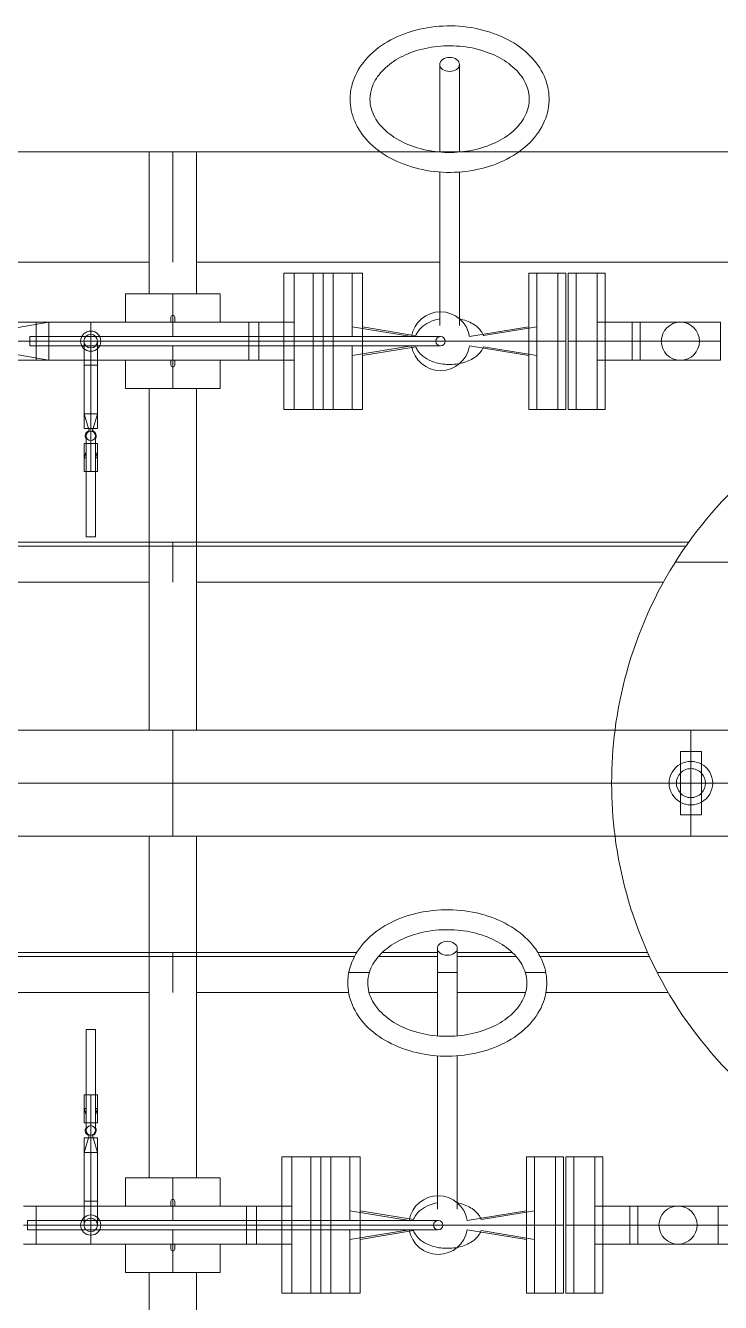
# Model space of a CAD drawing. Header units: inches. Extents: x -1128 to 651, y 96 to 845.
# Drawn here: x -1030.008 to -1029.015, y 708.161 to 709.987 of the extents above; entities that cross this region are included whole.
import ezdxf

# ---------------------------------------------------------------- set-up
doc = ezdxf.new("R2010")
doc.units = ezdxf.units.IN
doc.header["$MEASUREMENT"] = 0
doc.layers.add('EQUIPMENT LAYOUT-EMBED 1_DWG$0$DwgTemplate', color=7, linetype='Continuous')
doc.layers.add('Layout', color=6, linetype='Continuous', lineweight=18)

# ---------------------------------------------------------------- blocks, each defined once
blk = doc.blocks.new('A$C55974CAD')
at = {"layer": 'EQUIPMENT LAYOUT-EMBED 1_DWG$0$DwgTemplate', "color": 1, "lineweight": 0}
for p, q in [((33.4255, 6.1325), (33.4255, 8.7)), ((33.4315, 8.7), (33.4315, 6.1291)), ((34.0755, 5.6079), (34.0755, 7.7746)), ((34.0815, 7.7746), (34.0815, 5.6037)), ((33.3685, 7.7625), (33.3685, 6.4575)), ((34.525, 7.7625), (34.525, 6.4575)), ((34.7, 7.7625), (34.7, 6.4575)), ((34.0185, 7.4968), (34.0185, 6.4575)), ((32.925, 6.4575), (32.6041, 6.4575)), ((33.6159, 6.4575), (33.075, 6.4575)), ((34.325, 6.4575), (33.7841, 6.4575)), ((34.7, 6.4575), (34.475, 6.4575)), ((34.7, 6.4575), (34.7, 6.3825)), ((32.925, 6.3825), (32.6041, 6.3825)), ((33.6159, 6.3825), (33.075, 6.3825)), ((33.3685, 6.3825), (33.3685, 6.1418)), ((34.325, 6.3825), (33.7841, 6.3825)), ((34.0185, 6.3825), (34.0185, 5.6435)), ((34.7, 6.3825), (34.475, 6.3825)), ((34.525, 6.3825), (34.525, 5.9977)), ((34.7, 6.3825), (34.7, 6.0917)), ((33.3685, 6.1096), (33.3685, 6.0014)), ((33.4255, 6.0014), (33.4255, 6.0946)), ((33.4315, 6.0889), (33.4315, 6.0014)), ((34.7, 6.0016), (34.7, 5.9977)), ((33.3685, 5.9699), (33.3685, 5.8617)), ((33.4255, 5.8767), (33.4255, 5.9699)), ((33.4315, 5.9699), (33.4315, 5.8824)), ((34.525, 5.9662), (34.525, 5.275)), ((34.7, 5.9662), (34.7, 5.9623)), ((34.7, 5.8722), (34.7, 5.275)), ((33.3685, 5.8294), (33.3685, 5.6361)), ((33.4255, 5.6657), (33.4255, 5.8387)), ((33.4315, 5.8421), (33.4315, 5.6684))]:
    blk.add_line(p, q, dxfattribs=at)
at = {"layer": 'EQUIPMENT LAYOUT-EMBED 1_DWG$0$DwgTemplate', "color": 7, "lineweight": 0}
for p, q in [((33.6159, 7.511), (33.6159, 5.6)), ((33.7, 5.6345), (33.7, 7.511)), ((33.7841, 7.511), (33.7841, 5.6)), ((34.4302, 6.7306), (34.4302, 6.6365)), ((34.3698, 6.6162), (34.3833, 6.6924)), ((34.4, 6.6463), (34.4, 6.6924)), ((34.4167, 6.6924), (34.4302, 6.6162)), ((32.9698, 6.6564), (32.9698, 6.3034)), ((33, 6.65), (33, 6.6564)), ((33.0302, 6.6564), (33.0302, 6.3034)), ((34.3698, 6.6698), (34.3698, 6.6365)), ((32.9698, 6.6365), (33.0302, 6.6365)), ((33.0302, 6.6365), (32.9698, 6.6365)), ((32.9925, 6.65), (33, 6.65)), ((32.9925, 6.65), (32.9925, 6)), ((33, 6.65), (33.0075, 6.65)), ((33, 6.3034), (33, 6.65)), ((33.0075, 6.65), (33.0075, 6)), ((34.3698, 6.6365), (34.3734, 6.6365)), ((34.3734, 6.6365), (34.3698, 6.6365)), ((34.3698, 6.6365), (34.3698, 6.6162)), ((34.3734, 6.6365), (34.4266, 6.6365)), ((34.4266, 6.6365), (34.3734, 6.6365)), ((34.3925, 6.6463), (34.4, 6.6463)), ((34.3925, 6.6463), (34.3925, 5.9963)), ((34.4, 6.6162), (34.4, 6.6463)), ((34.4, 6.6463), (34.4075, 6.6463)), ((34.4075, 6.6463), (34.4075, 5.9963)), ((34.4266, 6.6365), (34.4302, 6.6365)), ((34.4302, 6.6365), (34.4266, 6.6365)), ((34.4302, 6.6365), (34.4302, 6.6162)), ((34.3925, 6.6162), (34.3698, 6.6162)), ((34.3698, 6.6162), (34.3698, 6.2997)), ((34.3698, 6.6162), (34.3925, 6.6162)), ((34.4075, 6.6162), (34.3925, 6.6162)), ((34.3925, 6.6162), (34.4, 6.6162)), ((34.4, 6.2997), (34.4, 6.6162)), ((34.4, 6.6162), (34.4075, 6.6162)), ((34.4302, 6.6162), (34.4075, 6.6162)), ((34.4075, 6.6162), (34.4302, 6.6162)), ((34.4302, 6.6162), (34.4302, 6.2997)), ((33.0302, 6.5606), (33, 6.5606)), ((33.0381, 6.5606), (33.0302, 6.5606)), ((33.0381, 6.55), (33.0381, 6.5606)), ((33.1382, 6.5606), (33.0381, 6.5606)), ((33.0381, 6.5606), (33.0381, 6.55)), ((33.1152, 6.5606), (33.1152, 6.5393)), ((33.1382, 6.5536), (33.1152, 6.5606)), ((33.1382, 6.55), (33.1382, 6.5606)), ((33.1417, 6.5525), (33.1382, 6.5536)), ((33.31, 6.5575), (33.15, 6.5575)), ((33.1618, 6.5606), (33.1618, 6.5575)), ((33.2062, 6.5606), (33.1618, 6.5606)), ((33.1618, 6.5575), (33.1618, 6.55)), ((33.1745, 6.5575), (33.1848, 6.5606)), ((33.1848, 6.5575), (33.1848, 6.5606)), ((33.2062, 6.5606), (33.2062, 6.5575)), ((33.2062, 6.5575), (33.2062, 6.55)), ((33.31, 6.5575), (33.31, 6.55)), ((34.09, 6.55), (34.09, 6.5575)), ((34.09, 6.5575), (34.25, 6.5575)), ((34.1937, 6.5575), (34.1937, 6.5606)), ((34.1937, 6.5606), (34.2382, 6.5606)), ((34.1937, 6.55), (34.1937, 6.5575)), ((34.2152, 6.5606), (34.2152, 6.5575)), ((34.2255, 6.5575), (34.2152, 6.5606)), ((34.2382, 6.5575), (34.2382, 6.5606)), ((34.2382, 6.55), (34.2382, 6.5575)), ((34.2583, 6.5525), (34.2618, 6.5536)), ((34.2618, 6.5536), (34.2848, 6.5606)), ((34.2618, 6.5606), (34.2618, 6.5393)), ((34.2618, 6.5606), (34.3619, 6.5606)), ((34.2848, 6.5393), (34.2848, 6.5606)), ((34.3619, 6.55), (34.3619, 6.5606)), ((34.3698, 6.5606), (34.3619, 6.5606)), ((34.3619, 6.5606), (34.3619, 6.5393)), ((34.4, 6.5606), (34.3698, 6.5606)), ((33.0302, 6.55), (32.9698, 6.55)), ((33, 6.55), (33.0302, 6.55)), ((33, 6.5393), (33.0302, 6.5393)), ((33.0302, 6.55), (33.0381, 6.55)), ((33.0302, 6.5393), (33.0381, 6.5393)), ((33.0381, 6.55), (33.1152, 6.55)), ((33.0381, 6.5393), (33.0381, 6.55)), ((33.0381, 6.55), (33.0381, 6.55)), ((33.0381, 6.55), (33.0381, 6.55)), ((33.0381, 6.55), (33.0381, 6.5393)), ((33.1382, 6.5393), (33.0381, 6.5393)), ((33.1152, 6.55), (33.1382, 6.55)), ((33.1382, 6.5464), (33.1152, 6.5393)), ((33.1382, 6.5393), (33.1382, 6.55)), ((33.1382, 6.55), (33.1618, 6.55)), ((33.1417, 6.5474), (33.1382, 6.5464)), ((33.31, 6.5425), (33.15, 6.5425)), ((33.1618, 6.55), (33.1618, 6.55)), ((33.1618, 6.55), (33.1618, 6.55)), ((33.2062, 6.55), (33.1618, 6.55)), ((33.1618, 6.55), (33.1618, 6.5425)), ((33.1618, 6.5425), (33.1618, 6.5393)), ((33.2062, 6.5393), (33.1618, 6.5393)), ((33.1745, 6.5425), (33.1848, 6.5393)), ((33.1848, 6.5393), (33.1848, 6.5425)), ((33.2062, 6.55), (33.2062, 6.5425)), ((33.2062, 6.5425), (33.2062, 6.5393)), ((33.31, 6.55), (33.31, 6.5425)), ((34.09, 6.5425), (34.09, 6.55)), ((34.09, 6.5425), (34.25, 6.5425)), ((34.1937, 6.55), (34.2382, 6.55)), ((34.1937, 6.5425), (34.1937, 6.55)), ((34.1937, 6.5393), (34.1937, 6.5425)), ((34.1937, 6.5393), (34.2382, 6.5393)), ((34.2152, 6.5425), (34.2152, 6.5393)), ((34.2255, 6.5425), (34.2152, 6.5393)), ((34.2382, 6.55), (34.2382, 6.55)), ((34.2382, 6.55), (34.2382, 6.55)), ((34.2382, 6.5425), (34.2382, 6.55)), ((34.2618, 6.55), (34.2382, 6.55)), ((34.2382, 6.5393), (34.2382, 6.5425)), ((34.2583, 6.5474), (34.2618, 6.5464)), ((34.2848, 6.55), (34.2618, 6.55)), ((34.2618, 6.5464), (34.2848, 6.5393)), ((34.2618, 6.5393), (34.3619, 6.5393)), ((34.3619, 6.55), (34.2848, 6.55)), ((34.3619, 6.55), (34.3619, 6.55)), ((34.3619, 6.55), (34.3619, 6.55)), ((34.3698, 6.55), (34.3619, 6.55)), ((34.3619, 6.5393), (34.3619, 6.55)), ((34.3619, 6.5393), (34.3698, 6.5393)), ((34.4302, 6.55), (34.3698, 6.55)), ((34.4, 6.55), (34.3698, 6.55)), ((34.3698, 6.5393), (34.4, 6.5393)), ((32.9698, 6.3034), (32.9925, 6.3034)), ((32.9698, 6.3034), (32.9698, 6.2478)), ((32.9925, 6.3034), (32.9698, 6.3034)), ((32.9925, 6.3034), (33, 6.3034)), ((33.0075, 6.3034), (32.9925, 6.3034)), ((33, 6.3034), (33, 6.2018)), ((33, 6.3034), (33.0075, 6.3034)), ((33.0075, 6.3034), (33.0302, 6.3034)), ((33.0302, 6.3034), (33.0075, 6.3034)), ((33.0302, 6.3034), (33.0302, 6.2478)), ((34.3925, 6.2997), (34.3698, 6.2997)), ((34.3698, 6.2997), (34.3925, 6.2997)), ((34.3698, 6.2997), (34.3698, 6.2442)), ((34.4075, 6.2997), (34.3925, 6.2997)), ((34.3925, 6.2997), (34.4, 6.2997)), ((34.4, 6.2997), (34.4, 6.1981)), ((34.4, 6.2997), (34.4075, 6.2997)), ((34.4302, 6.2997), (34.4075, 6.2997)), ((34.4075, 6.2997), (34.4302, 6.2997)), ((34.4302, 6.2997), (34.4302, 6.2442)), ((32.9698, 6.2874), (33.0213, 6.2874)), ((33, 6.2874), (32.9698, 6.2874)), ((33.0302, 6.2874), (33, 6.2874)), ((33.0213, 6.2874), (33.0302, 6.2874)), ((34.3698, 6.2837), (34.4213, 6.2837)), ((34.4302, 6.2837), (34.3698, 6.2837)), ((34.4213, 6.2837), (34.4302, 6.2837)), ((32.892, 6.2478), (32.9925, 6.2478)), ((32.892, 6.2478), (32.892, 6.2018)), ((32.892, 6.2318), (33.0763, 6.2318)), ((32.9698, 6.2478), (32.9698, 6.2318)), ((32.9925, 6.2478), (33, 6.2478)), ((33, 6.2478), (33.0075, 6.2478)), ((33.0075, 6.2478), (33.1079, 6.2478)), ((33.0302, 6.2478), (33.0302, 6.2318)), ((33.0763, 6.2318), (33.1079, 6.2318)), ((33.1079, 6.2478), (33.1079, 6.2018)), ((34.292, 6.2442), (34.3925, 6.2442)), ((34.292, 6.2442), (34.292, 6.1981)), ((34.3698, 6.2442), (34.3698, 6.2282)), ((34.3925, 6.2442), (34.4, 6.2442)), ((34.4, 6.2442), (34.4075, 6.2442)), ((34.4075, 6.2442), (34.5079, 6.2442)), ((34.4302, 6.2442), (34.4302, 6.2282)), ((34.5079, 6.2442), (34.5079, 6.1981)), ((34.292, 6.2282), (34.4763, 6.2282)), ((34.4763, 6.2282), (34.5079, 6.2282)), ((32.892, 6.2018), (32.9925, 6.2018)), ((32.892, 6.2018), (32.892, 6.1858)), ((32.9925, 6.2018), (33, 6.2018)), ((33, 6.2018), (33.0075, 6.2018)), ((33, 6.2018), (33, 6.1858)), ((33.0075, 6.2018), (33.1079, 6.2018)), ((33.1079, 6.2018), (33.1079, 6.1858)), ((34.292, 6.1981), (34.292, 6.1821)), ((34.292, 6.1981), (34.3925, 6.1981)), ((34.3925, 6.1981), (34.4, 6.1981)), ((34.4, 6.1981), (34.4, 6.1821)), ((34.4, 6.1981), (34.4075, 6.1981)), ((34.4075, 6.1981), (34.5079, 6.1981)), ((34.5079, 6.1981), (34.5079, 6.1821)), ((32.9925, 6.1858), (32.892, 6.1858)), ((32.892, 6.1397), (32.892, 6.1858)), ((32.892, 6.1858), (33.0763, 6.1858)), ((33.0763, 6.1698), (32.892, 6.1698)), ((33, 5.8142), (33, 6.1858)), ((33.1079, 6.1858), (33.0075, 6.1858)), ((33.0763, 6.1858), (33.1079, 6.1858)), ((33.1079, 6.1698), (33.0763, 6.1698)), ((33.1079, 6.1397), (33.1079, 6.1858)), ((34.3925, 6.1821), (34.292, 6.1821)), ((34.292, 6.1361), (34.292, 6.1821)), ((34.292, 6.1821), (34.4763, 6.1821)), ((34.4, 5.8105), (34.4, 6.1821)), ((34.5079, 6.1821), (34.4075, 6.1821)), ((34.4763, 6.1821), (34.5079, 6.1821)), ((34.5079, 6.1361), (34.5079, 6.1821)), ((34.4763, 6.1661), (34.292, 6.1661)), ((34.5079, 6.1661), (34.4763, 6.1661)), ((32.9925, 6.1397), (32.892, 6.1397)), ((32.892, 6.1237), (32.892, 6.1397)), ((32.9925, 6.0462), (32.9773, 6.1397)), ((33.1079, 6.1397), (33.0075, 6.1397)), ((33.0075, 6.0462), (33.0227, 6.1397)), ((33.1079, 6.1237), (33.1079, 6.1397)), ((34.3925, 6.1361), (34.292, 6.1361)), ((34.292, 6.1201), (34.292, 6.1361)), ((34.3925, 6.0425), (34.3773, 6.1361)), ((34.5079, 6.1361), (34.4075, 6.1361)), ((34.4075, 6.0425), (34.4227, 6.1361)), ((34.5079, 6.1201), (34.5079, 6.1361)), ((32.9799, 6.1237), (32.892, 6.1237)), ((32.9902, 6.0454), (32.9774, 6.1237)), ((33.0201, 6.1237), (32.9799, 6.1237)), ((33.0098, 6.0454), (33.0226, 6.1237)), ((33.0763, 6.1237), (33.0201, 6.1237)), ((33.1079, 6.1237), (33.0763, 6.1237)), ((34.3799, 6.1201), (34.292, 6.1201)), ((34.3902, 6.0417), (34.3774, 6.1201)), ((34.4201, 6.1201), (34.3799, 6.1201)), ((34.4098, 6.0417), (34.4226, 6.1201)), ((34.4763, 6.1201), (34.4201, 6.1201)), ((34.5079, 6.1201), (34.4763, 6.1201)), ((32.9912, 6.0393), (32.9902, 6.0454)), ((33.0088, 6.0393), (33.0098, 6.0454)), ((34.3912, 6.0356), (34.3902, 6.0417)), ((34.4088, 6.0356), (34.4098, 6.0417)), ((33.0464, 6.0014), (33.025, 6.0014)), ((33.268, 6.0014), (33.0464, 6.0014)), ((33.4384, 6.0014), (33.2996, 6.0014)), ((34.4464, 5.9977), (34.425, 5.9977)), ((34.668, 5.9977), (34.4464, 5.9977)), ((34.8384, 5.9977), (34.6996, 5.9977)), ((33.0354, 5.9699), (33.025, 5.9699)), ((33.0353, 5.9699), (33.0353, 5.9698)), ((33.268, 5.9699), (33.0354, 5.9699)), ((33.4384, 5.9699), (33.2996, 5.9699)), ((32.9926, 5.9541), (32.9773, 5.8602)), ((33.0074, 5.9541), (33.0227, 5.8602)), ((34.3926, 5.9505), (34.3773, 5.8566)), ((34.4074, 5.9505), (34.4227, 5.8566)), ((34.4354, 5.9662), (34.425, 5.9662)), ((34.4353, 5.9662), (34.4353, 5.9661)), ((34.668, 5.9662), (34.4354, 5.9662)), ((34.8384, 5.9662), (34.6996, 5.9662)), ((32.9912, 5.932), (32.9774, 5.8475)), ((33.0088, 5.932), (33.0226, 5.8475)), ((34.3912, 5.9283), (34.3774, 5.8439)), ((34.4088, 5.9283), (34.4226, 5.8439)), ((32.892, 5.8602), (33, 5.8602)), ((32.892, 5.8602), (32.892, 5.8142)), ((32.892, 5.8475), (33.0763, 5.8475)), ((33, 5.8602), (33.1079, 5.8602)), ((33.0763, 5.8475), (33.1079, 5.8475)), ((33.1079, 5.8602), (33.1079, 5.8142)), ((34.292, 5.8566), (34.4, 5.8566)), ((34.292, 5.8566), (34.292, 5.8105)), ((34.4, 5.8566), (34.5079, 5.8566)), ((34.5079, 5.8566), (34.5079, 5.8105)), ((34.292, 5.8439), (34.4763, 5.8439)), ((34.4763, 5.8439), (34.5079, 5.8439)), ((32.892, 5.8142), (33, 5.8142)), ((32.892, 5.8142), (32.892, 5.8015)), ((33, 5.8142), (33.1079, 5.8142)), ((33, 5.8142), (33, 5.8015)), ((33.1079, 5.8142), (33.1079, 5.8015)), ((34.292, 5.8105), (34.4, 5.8105)), ((34.292, 5.8105), (34.292, 5.7978)), ((34.4, 5.8105), (34.5079, 5.8105)), ((34.4, 5.8105), (34.4, 5.7978)), ((34.5079, 5.8105), (34.5079, 5.7978)), ((32.892, 5.8015), (33.0763, 5.8015)), ((33, 5.7982), (32.892, 5.7982)), ((32.892, 5.7521), (32.892, 5.7982)), ((33.0763, 5.7855), (32.892, 5.7855)), ((33, 5.7982), (33, 5.6966)), ((33.1079, 5.7982), (33, 5.7982)), ((33.0763, 5.8015), (33.1079, 5.8015)), ((33.1079, 5.7855), (33.0763, 5.7855)), ((33.1079, 5.7521), (33.1079, 5.7982)), ((34.292, 5.7978), (34.4763, 5.7978)), ((34.4, 5.7945), (34.292, 5.7945)), ((34.292, 5.7485), (34.292, 5.7945)), ((34.4, 5.7945), (34.4, 5.6929)), ((34.5079, 5.7945), (34.4, 5.7945)), ((34.4763, 5.7978), (34.5079, 5.7978)), ((34.5079, 5.7485), (34.5079, 5.7945)), ((34.4763, 5.7818), (34.292, 5.7818)), ((34.5079, 5.7818), (34.4763, 5.7818)), ((32.892, 5.7394), (32.892, 5.7521)), ((33, 5.7521), (32.892, 5.7521)), ((32.9698, 5.6966), (32.9698, 5.7521)), ((33.1079, 5.7521), (33, 5.7521)), ((33.0302, 5.6966), (33.0302, 5.7521)), ((33.1079, 5.7394), (33.1079, 5.7521)), ((34.292, 5.7358), (34.292, 5.7485)), ((34.4, 5.7485), (34.292, 5.7485)), ((34.3698, 5.6929), (34.3698, 5.7485)), ((34.5079, 5.7485), (34.4, 5.7485)), ((34.4302, 5.6929), (34.4302, 5.7485)), ((34.5079, 5.7358), (34.5079, 5.7485)), ((32.9698, 5.7394), (32.892, 5.7394)), ((33.0302, 5.7394), (32.9698, 5.7394)), ((33.0763, 5.7394), (33.0302, 5.7394)), ((33.1079, 5.7394), (33.0763, 5.7394)), ((34.3698, 5.7358), (34.292, 5.7358)), ((34.4302, 5.7358), (34.3698, 5.7358)), ((34.4763, 5.7358), (34.4302, 5.7358)), ((34.5079, 5.7358), (34.4763, 5.7358)), ((32.9698, 5.6966), (33.0302, 5.6966)), ((32.9698, 5.6204), (32.9698, 5.6966)), ((33, 5.6966), (32.9698, 5.6966)), ((33.0213, 5.6839), (32.9698, 5.6839)), ((32.9698, 5.6839), (33, 5.6839)), ((33, 5.6966), (33, 5.6966)), ((33, 5.6966), (33, 5.6966)), ((33, 5.6204), (33, 5.6966)), ((33.0302, 5.6966), (33, 5.6966)), ((33, 5.6839), (33.0302, 5.6839)), ((33.0302, 5.6839), (33.0213, 5.6839)), ((33.0302, 5.6966), (33.0302, 5.6204)), ((34.3698, 5.6929), (34.4302, 5.6929)), ((34.3698, 5.6167), (34.3698, 5.6929)), ((34.4, 5.6929), (34.3698, 5.6929)), ((34.4, 5.6929), (34.4, 5.6929)), ((34.4, 5.6929), (34.4, 5.6929)), ((34.4, 5.6167), (34.4, 5.6929)), ((34.4302, 5.6929), (34.4, 5.6929)), ((34.4302, 5.6929), (34.4302, 5.6167)), ((34.3698, 5.6802), (34.4, 5.6802)), ((34.4213, 5.6802), (34.3698, 5.6802)), ((34.4, 5.6802), (34.4302, 5.6802)), ((34.4302, 5.6802), (34.4213, 5.6802)), ((33.7, 5.6), (33.7, 5.6345)), ((32.9698, 5.6204), (32.9698, 5.5569)), ((33, 5.5902), (33, 5.6204)), ((33.0302, 5.6204), (33.0302, 5.5569)), ((34.3698, 5.6167), (34.3698, 5.5532)), ((34.4, 5.5866), (34.4, 5.6167)), ((34.4302, 5.6167), (34.4302, 5.5532)), ((33, 5.5569), (33, 5.5902)), ((33.7841, 5.6), (33.6159, 5.6)), ((33.6159, 5.6), (33.6159, 5.4)), ((33.7, 5.6), (33.7, 5.6)), ((33.7, 5.6), (33.7, 5.6)), ((33.7, 5.5655), (33.7, 5.6)), ((33.7841, 5.6), (33.7841, 5.4)), ((34.4, 5.5532), (34.4, 5.5866)), ((33.7, 5.4345), (33.7, 5.5655)), ((32.9698, 5.5569), (33, 5.5569)), ((33, 5.5569), (32.9698, 5.5569)), ((32.9698, 5.5569), (32.9698, 5.5)), ((33, 5.5569), (33, 5.5569)), ((33, 5.5569), (33.0302, 5.5569)), ((33, 5.5), (33, 5.5569)), ((33.0302, 5.5569), (33, 5.5569)), ((33.0302, 5.5569), (33.0302, 5.5)), ((34.3698, 5.5532), (34.4, 5.5532)), ((34.4, 5.5532), (34.4, 5.5532)), ((34.4, 5.5532), (34.4302, 5.5532))]:
    blk.add_line(p, q, dxfattribs=at)
at = {"layer": 'EQUIPMENT LAYOUT-EMBED 1_DWG$0$DwgTemplate', "color": 3, "lineweight": 0}
for p, q in [((32.925, 6.345), (32.925, 6.495)), ((32.925, 6.495), (32.9698, 6.495)), ((33.0302, 6.495), (33.075, 6.495)), ((33.075, 6.345), (33.075, 6.495)), ((34.325, 6.495), (34.3698, 6.495)), ((34.325, 6.345), (34.325, 6.495)), ((34.4302, 6.495), (34.475, 6.495)), ((34.475, 6.345), (34.475, 6.495)), ((32.962, 6.423), (32.9698, 6.423)), ((32.9698, 6.417), (32.962, 6.417)), ((32.9925, 6.42), (32.9698, 6.42)), ((33.0302, 6.42), (33.0075, 6.42)), ((33.0302, 6.423), (33.038, 6.423)), ((33.038, 6.417), (33.0302, 6.417)), ((34.362, 6.423), (34.3698, 6.423)), ((34.3698, 6.417), (34.362, 6.417)), ((34.3925, 6.42), (34.3698, 6.42)), ((34.4302, 6.42), (34.4075, 6.42)), ((34.4302, 6.423), (34.438, 6.423)), ((34.438, 6.417), (34.4302, 6.417)), ((32.925, 6.345), (32.9698, 6.345)), ((33.0302, 6.345), (33.075, 6.345)), ((34.325, 6.345), (34.3698, 6.345)), ((34.4302, 6.345), (34.475, 6.345))]:
    blk.add_line(p, q, dxfattribs=at)
at = {"layer": 'EQUIPMENT LAYOUT-EMBED 1_DWG$0$DwgTemplate', "color": 9, "lineweight": 0}
for p, q in [((32.9698, 6.42), (32.925, 6.42)), ((33.075, 6.42), (33.0302, 6.42)), ((33.4315, 6.42), (33.3685, 6.42)), ((33.7841, 6.42), (33.6159, 6.42)), ((34.0815, 6.42), (34.0185, 6.42)), ((34.3698, 6.42), (34.325, 6.42)), ((34.475, 6.42), (34.4302, 6.42)), ((34.7, 6.42), (34.525, 6.42)), ((33.4, 6.1415), (33.4, 6.1091)), ((34.7, 6.0917), (34.7, 6.0016)), ((33.4, 6.0014), (33.4, 5.9699)), ((34.7, 5.9977), (34.7, 5.9662)), ((34.7, 5.9623), (34.7, 5.8722)), ((33.4, 5.8621), (33.4, 5.8297)), ((33.4, 5.6533), (33.4, 5.275)), ((34.05, 5.6249), (34.05, 0.6751))]:
    blk.add_line(p, q, dxfattribs=at)
at = {"layer": 'EQUIPMENT LAYOUT-EMBED 1_DWG$0$DwgTemplate', "color": 5, "lineweight": 0}
for p, q in [((33.7, 5.6166), (33.65, 5.6166)), ((33.65, 5.5833), (33.65, 5.6166)), ((33.75, 5.6166), (33.7, 5.6166)), ((33.75, 5.5833), (33.75, 5.6166)), ((33.7, 5.5833), (33.65, 5.5833)), ((33.75, 5.5833), (33.7, 5.5833))]:
    blk.add_line(p, q, dxfattribs=at)
at = {"layer": 'EQUIPMENT LAYOUT-EMBED 1_DWG$0$DwgTemplate', "color": 7, "lineweight": 0}
for centre, radius in [((33, 6.55), 0.016), ((33, 6.55), 0.0107), ((33.15, 6.55), 0.0075), ((34.25, 6.55), 0.0075), ((34.4, 6.55), 0.016), ((34.4, 6.55), 0.0107), ((33, 6), 0.0075), ((34.4, 5.9963), 0.0075)]:
    blk.add_circle(centre, radius, dxfattribs=at)
for centre, radius, start, end in [((33.15, 6.55), 0.0087, 59.5553, 162.9561), ((34.25, 6.55), 0.0087, 17.0439, 120.4447), ((33.15, 6.55), 0.0087, 197.0439, 270), ((33.15, 6.55), 0.0087, 270, 300.4447), ((34.25, 6.55), 0.0087, 239.5553, 270), ((34.25, 6.55), 0.0087, 270, 342.9561), ((33, 6), 0.0465, 99.2918, 260.7792), ((33, 6), 0.0465, 279.2208, 80.7082), ((34.4, 5.9963), 0.0465, 99.2918, 260.7792), ((34.4, 5.9963), 0.0465, 279.2208, 80.7082), ((33.0009, 5.9582), 0.0279, 245.0601, 249.749), ((32.9991, 5.9582), 0.0279, 290.251, 294.9399), ((34.4009, 5.9545), 0.0279, 245.0601, 249.749), ((34.3991, 5.9545), 0.0279, 290.251, 294.9399), ((33.7, 5.0635), 0.662, 90.0008, 97.3026), ((33.7, 5.0635), 0.662, 82.6974, 89.9992), ((33, 5.6204), 0.0302, 0, 180), ((34.4, 5.6167), 0.0302, 0, 180), ((33.7, 5.6), 0.0345, 90, 151.1262), ((33.7, 5.6), 0.023, 90, 133.5875), ((33.7, 5.6), 0.0345, 28.8738, 90), ((33.7, 5.6), 0.023, 46.4125, 90), ((33, 5.6204), 0.0302, 180, 0), ((33, 5.6204), 0.0302, 180, 0), ((33.7, 5.6), 0.0345, 151.1262, 208.8738), ((33.7, 5.6), 0.023, 133.5875, 226.4125), ((33.7, 5.6), 0.023, 313.5875, 46.4125), ((33.7, 5.6), 0.0345, 331.1262, 28.8738), ((34.4, 5.6167), 0.0302, 180, 0), ((34.4, 5.6167), 0.0302, 180, 270), ((34.4, 5.6167), 0.0302, 270, 0), ((33.7, 5.6), 0.0345, 208.8738, 331.1262), ((33.7, 5.6), 0.023, 226.4125, 313.5875)]:
    blk.add_arc(centre, radius, start, end, dxfattribs=at)
at = {"layer": 'EQUIPMENT LAYOUT-EMBED 1_DWG$0$DwgTemplate', "color": 3, "lineweight": 0}
for centre, start, end in [((32.962, 6.42), 90, 270), ((33.038, 6.42), 270, 90), ((34.362, 6.42), 90, 270), ((34.438, 6.42), 270, 90)]:
    blk.add_arc(centre, 0.003, start, end, dxfattribs=at)
at = {"layer": 'EQUIPMENT LAYOUT-EMBED 1_DWG$0$DwgTemplate', "color": 7, "lineweight": 0}
for centre in [(33.4384, 5.9856), (34.8384, 5.982)]:
    blk.add_ellipse(centre, major_axis=(0, 0.0157), ratio=0.707107, dxfattribs=at)
for points in [[(33.3484, 6.1358), (33.3368, 6.1309), (33.3259, 6.1236), (33.3163, 6.1144)], [(33.3834, 6.1431), (33.3715, 6.1431), (33.3596, 6.1406), (33.3484, 6.1358)], [(33.407, 6.1399), (33.3993, 6.142), (33.3913, 6.1431), (33.3834, 6.1431)], [(33.4422, 6.1216), (33.4315, 6.1301), (33.4195, 6.1364), (33.407, 6.1399)], [(34.7484, 6.1322), (34.7368, 6.1273), (34.7259, 6.1199), (34.7163, 6.1107)], [(34.7834, 6.1395), (34.7715, 6.1395), (34.7596, 6.137), (34.7484, 6.1322)], [(34.807, 6.1362), (34.7993, 6.1384), (34.7913, 6.1395), (34.7834, 6.1395)], [(34.8422, 6.118), (34.8315, 6.1265), (34.8195, 6.1328), (34.807, 6.1362)], [(33.3163, 6.1144), (33.3061, 6.1046), (33.2973, 6.0927), (33.29, 6.0794)], [(33.3834, 6.1116), (33.3738, 6.1116), (33.3642, 6.1091), (33.3549, 6.104)], [(33.401, 6.1088), (33.3952, 6.1107), (33.3893, 6.1116), (33.3834, 6.1116)], [(33.425, 6.095), (33.4174, 6.1015), (33.4092, 6.1061), (33.401, 6.1088)], [(33.4714, 6.0887), (33.4632, 6.1016), (33.4533, 6.1128), (33.4422, 6.1216)], [(34.7163, 6.1107), (34.7061, 6.1009), (34.6973, 6.0891), (34.69, 6.0757)], [(34.8714, 6.085), (34.8632, 6.0979), (34.8533, 6.1091), (34.8422, 6.118)], [(33.3549, 6.104), (33.3464, 6.0994), (33.3382, 6.0926), (33.3308, 6.0837)], [(33.4454, 6.0708), (33.4394, 6.0804), (33.4325, 6.0886), (33.425, 6.095)], [(33.4909, 6.0452), (33.4862, 6.0609), (33.4796, 6.0756), (33.4714, 6.0887)], [(34.7549, 6.1004), (34.7464, 6.0958), (34.7382, 6.0889), (34.7308, 6.0801)], [(34.7834, 6.108), (34.7738, 6.108), (34.7642, 6.1055), (34.7549, 6.1004)], [(34.801, 6.1052), (34.7952, 6.107), (34.7893, 6.108), (34.7834, 6.108)], [(34.825, 6.0913), (34.8174, 6.0979), (34.8092, 6.1025), (34.801, 6.1052)], [(34.8454, 6.0671), (34.8394, 6.0768), (34.8325, 6.085), (34.825, 6.0913)], [(33.29, 6.0794), (33.2826, 6.0657), (33.2769, 6.0504), (33.2731, 6.0343)], [(33.3308, 6.0837), (33.3239, 6.0755), (33.3178, 6.0656), (33.3128, 6.0543)], [(33.4602, 6.0379), (33.4564, 6.05), (33.4514, 6.0611), (33.4454, 6.0708)], [(34.69, 6.0757), (34.6826, 6.062), (34.6769, 6.0467), (34.6731, 6.0307)], [(34.7308, 6.0801), (34.7239, 6.0719), (34.7178, 6.0619), (34.7128, 6.0507)], [(34.8909, 6.0415), (34.8862, 6.0573), (34.8796, 6.072), (34.8714, 6.085)], [(33.3128, 6.0543), (33.3079, 6.0433), (33.3042, 6.031), (33.3019, 6.0181)], [(34.7128, 6.0507), (34.7079, 6.0396), (34.7042, 6.0274), (34.7019, 6.0145)], [(34.8602, 6.0343), (34.8564, 6.0463), (34.8514, 6.0575), (34.8454, 6.0671)], [(32.9763, 6.0279), (32.9732, 6.024), (32.9706, 6.0194), (32.9685, 6.0143)], [(32.9844, 6.0356), (32.9814, 6.0336), (32.9787, 6.031), (32.9763, 6.0279)], [(32.9912, 6.0393), (32.9889, 6.0384), (32.9866, 6.0372), (32.9844, 6.0356)], [(33.0088, 6.0393), (33.0111, 6.0384), (33.0134, 6.0372), (33.0156, 6.0356)], [(33.0156, 6.0356), (33.0185, 6.0336), (33.0213, 6.031), (33.0237, 6.0279)], [(33.0237, 6.0279), (33.0268, 6.024), (33.0294, 6.0194), (33.0315, 6.0143)], [(33.2731, 6.0343), (33.2692, 6.0182), (33.2673, 6.0013), (33.2674, 5.9844)], [(33.4674, 5.9996), (33.4664, 6.0128), (33.4639, 6.0258), (33.4602, 6.0379)], [(33.4992, 5.9959), (33.4984, 6.0127), (33.4956, 6.0294), (33.4909, 6.0452)], [(34.3844, 6.032), (34.3814, 6.0299), (34.3787, 6.0273), (34.3763, 6.0242)], [(34.3912, 6.0356), (34.3889, 6.0348), (34.3866, 6.0335), (34.3844, 6.032)], [(34.4088, 6.0356), (34.4111, 6.0348), (34.4134, 6.0335), (34.4156, 6.032)], [(34.4156, 6.032), (34.4185, 6.0299), (34.4213, 6.0273), (34.4237, 6.0242)], [(34.6731, 6.0307), (34.6692, 6.0146), (34.6673, 5.9976), (34.6674, 5.9807)], [(34.8674, 5.9959), (34.8664, 6.0092), (34.8639, 6.0222), (34.8602, 6.0343)], [(34.8992, 5.9922), (34.8984, 6.0091), (34.8956, 6.0258), (34.8909, 6.0415)], [(32.9685, 6.0143), (32.9659, 6.0079), (32.9642, 6.0007), (32.9635, 5.9933)], [(33.0315, 6.0143), (33.0331, 6.0103), (33.0344, 6.0059), (33.0353, 6.0014)], [(33.3019, 6.0181), (33.2995, 6.0053), (33.2986, 5.9918), (33.2991, 5.9785)], [(34.3685, 6.0107), (34.3659, 6.0043), (34.3642, 5.9971), (34.3635, 5.9896)], [(34.3763, 6.0242), (34.3732, 6.0204), (34.3706, 6.0158), (34.3685, 6.0107)], [(34.4237, 6.0242), (34.4268, 6.0204), (34.4294, 6.0158), (34.4315, 6.0107)], [(34.4315, 6.0107), (34.4331, 6.0066), (34.4344, 6.0023), (34.4353, 5.9977)], [(34.7019, 6.0145), (34.6995, 6.0016), (34.6986, 5.9882), (34.6991, 5.9749)], [(32.9635, 5.9933), (32.9628, 5.9854), (32.9632, 5.9773), (32.9647, 5.9698)], [(33.4661, 5.9598), (33.4679, 5.9728), (33.4684, 5.9863), (33.4674, 5.9996)], [(33.4956, 5.9455), (33.4988, 5.9619), (33.5, 5.979), (33.4992, 5.9959)], [(34.3635, 5.9896), (34.3628, 5.9818), (34.3632, 5.9737), (34.3647, 5.9661)], [(34.8661, 5.9561), (34.8679, 5.9692), (34.8684, 5.9827), (34.8674, 5.9959)], [(34.8956, 5.9419), (34.8988, 5.9583), (34.9, 5.9753), (34.8992, 5.9922)], [(32.9647, 5.9698), (32.9649, 5.969), (32.965, 5.9682), (32.9652, 5.9674)], [(32.9652, 5.9674), (32.9671, 5.9596), (32.9701, 5.9524), (32.974, 5.9465)], [(33.0348, 5.9674), (33.0329, 5.9596), (33.0299, 5.9524), (33.026, 5.9465)], [(33.0353, 5.9698), (33.0351, 5.969), (33.0349, 5.9682), (33.0348, 5.9674)], [(33.2674, 5.9844), (33.2675, 5.9674), (33.2696, 5.9506), (33.2737, 5.9345)], [(33.2991, 5.9785), (33.2996, 5.9652), (33.3016, 5.952), (33.3049, 5.9396)], [(34.6674, 5.9807), (34.6675, 5.9638), (34.6696, 5.9469), (34.6737, 5.9309)], [(34.6991, 5.9749), (34.6996, 5.9615), (34.7016, 5.9483), (34.7049, 5.936)], [(32.974, 5.9465), (32.977, 5.942), (32.9805, 5.9383), (32.9844, 5.9356)], [(33.026, 5.9465), (33.023, 5.942), (33.0194, 5.9383), (33.0156, 5.9356)], [(33.4564, 5.9227), (33.4609, 5.9342), (33.4642, 5.9467), (33.4661, 5.9598)], [(34.3647, 5.9661), (34.3649, 5.9653), (34.365, 5.9645), (34.3652, 5.9638)], [(34.3652, 5.9638), (34.3671, 5.9559), (34.3701, 5.9487), (34.374, 5.9428)], [(34.4348, 5.9638), (34.4329, 5.9559), (34.4299, 5.9487), (34.426, 5.9428)], [(34.4353, 5.9661), (34.4351, 5.9653), (34.4349, 5.9645), (34.4348, 5.9638)], [(34.8564, 5.9191), (34.8609, 5.9305), (34.8642, 5.9431), (34.8661, 5.9561)], [(32.9844, 5.9356), (32.9859, 5.9345), (32.9875, 5.9336), (32.9891, 5.9328)], [(33.0156, 5.9356), (33.0141, 5.9345), (33.0125, 5.9336), (33.0109, 5.9328)], [(33.2737, 5.9345), (33.2777, 5.9185), (33.2836, 5.9032), (33.2913, 5.8896)], [(33.3049, 5.9396), (33.3082, 5.9272), (33.3128, 5.9157), (33.3184, 5.9056)], [(33.4806, 5.8992), (33.4874, 5.9135), (33.4925, 5.9292), (33.4956, 5.9455)], [(34.374, 5.9428), (34.377, 5.9383), (34.3805, 5.9346), (34.3844, 5.9319)], [(34.3844, 5.9319), (34.3859, 5.9309), (34.3875, 5.93), (34.3891, 5.9292)], [(34.4156, 5.9319), (34.4141, 5.9309), (34.4125, 5.93), (34.4109, 5.9292)], [(34.426, 5.9428), (34.423, 5.9383), (34.4194, 5.9346), (34.4156, 5.9319)], [(34.6737, 5.9309), (34.6777, 5.9148), (34.6836, 5.8996), (34.6913, 5.886)], [(34.7049, 5.936), (34.7082, 5.9236), (34.7128, 5.9121), (34.7184, 5.9019)], [(34.8806, 5.8956), (34.8874, 5.9099), (34.8925, 5.9256), (34.8956, 5.9419)], [(33.4396, 5.8919), (33.4462, 5.9007), (33.4519, 5.9111), (33.4564, 5.9227)], [(34.8396, 5.8883), (34.8462, 5.8971), (34.8519, 5.9075), (34.8564, 5.9191)], [(33.2913, 5.8896), (33.2989, 5.8761), (33.3082, 5.8642), (33.3189, 5.8545)], [(33.3184, 5.9056), (33.3241, 5.8954), (33.3308, 5.8867), (33.338, 5.8797)], [(33.4166, 5.8699), (33.4248, 5.8752), (33.4326, 5.8827), (33.4396, 5.8919)], [(33.4557, 5.8622), (33.4655, 5.8727), (33.4739, 5.8853), (33.4806, 5.8992)], [(34.6913, 5.886), (34.6989, 5.8725), (34.7082, 5.8605), (34.7189, 5.8508)], [(34.7184, 5.9019), (34.7241, 5.8918), (34.7308, 5.883), (34.738, 5.8761)], [(34.8166, 5.8663), (34.8248, 5.8716), (34.8326, 5.879), (34.8396, 5.8883)], [(34.8557, 5.8585), (34.8655, 5.8691), (34.8739, 5.8817), (34.8806, 5.8956)], [(33.338, 5.8797), (33.3454, 5.8726), (33.3534, 5.8674), (33.3615, 5.864)], [(33.3883, 5.8598), (33.3978, 5.8607), (33.4074, 5.864), (33.4166, 5.8699)], [(34.738, 5.8761), (34.7454, 5.869), (34.7534, 5.8637), (34.7615, 5.8604)], [(34.7883, 5.8562), (34.7978, 5.857), (34.8074, 5.8603), (34.8166, 5.8663)], [(33.3189, 5.8545), (33.3293, 5.8451), (33.341, 5.8379), (33.3535, 5.8334)], [(33.3615, 5.864), (33.3704, 5.8604), (33.3793, 5.859), (33.3883, 5.8598)], [(33.4244, 5.8382), (33.4359, 5.844), (33.4464, 5.8522), (33.4557, 5.8622)], [(34.7189, 5.8508), (34.7293, 5.8415), (34.741, 5.8342), (34.7535, 5.8298)], [(34.7615, 5.8604), (34.7704, 5.8568), (34.7793, 5.8554), (34.7883, 5.8562)], [(34.8244, 5.8345), (34.8359, 5.8403), (34.8464, 5.8485), (34.8557, 5.8585)], [(33.3535, 5.8334), (33.3652, 5.8292), (33.3775, 5.8275), (33.3898, 5.8284)], [(33.3898, 5.8284), (33.4017, 5.8292), (33.4135, 5.8326), (33.4244, 5.8382)], [(34.7535, 5.8298), (34.7652, 5.8256), (34.7775, 5.8238), (34.7898, 5.8247)], [(34.7898, 5.8247), (34.8017, 5.8256), (34.8135, 5.829), (34.8244, 5.8345)]]:
    blk.add_open_spline(points, degree=3, dxfattribs=at)
at = {"layer": 'EQUIPMENT LAYOUT-EMBED 1_DWG$0$DwgTemplate', "color": 5, "lineweight": 0}
for points in [[(33.6159, 5.7201), (33.5769, 5.7151), (33.5385, 5.7067), (33.5011, 5.6949)], [(33.7841, 5.7201), (33.8231, 5.7151), (33.8615, 5.7067), (33.8988, 5.6949)], [(33.5011, 5.6949), (33.4371, 5.6746), (33.3763, 5.6445), (33.3218, 5.606)], [(33.8988, 5.6949), (33.9629, 5.6746), (34.0237, 5.6445), (34.0782, 5.606)], [(33.3218, 5.606), (33.2672, 5.5675), (33.219, 5.5206), (33.1794, 5.4676)], [(34.0782, 5.606), (34.1328, 5.5675), (34.181, 5.5206), (34.2206, 5.4676)]]:
    blk.add_open_spline(points, degree=3, dxfattribs=at)

msp = doc.modelspace()

# ---------------------------------------------------------------- block references
at = {"layer": 'Layout', "xscale": 0.9025, "yscale": 0.9025, "zscale": 0.9025, "rotation": 90}
msp.add_blockref('A$C55974CAD', (-1024.0033, 678.4893), dxfattribs=at)

doc.saveas('drawing.dxf')
